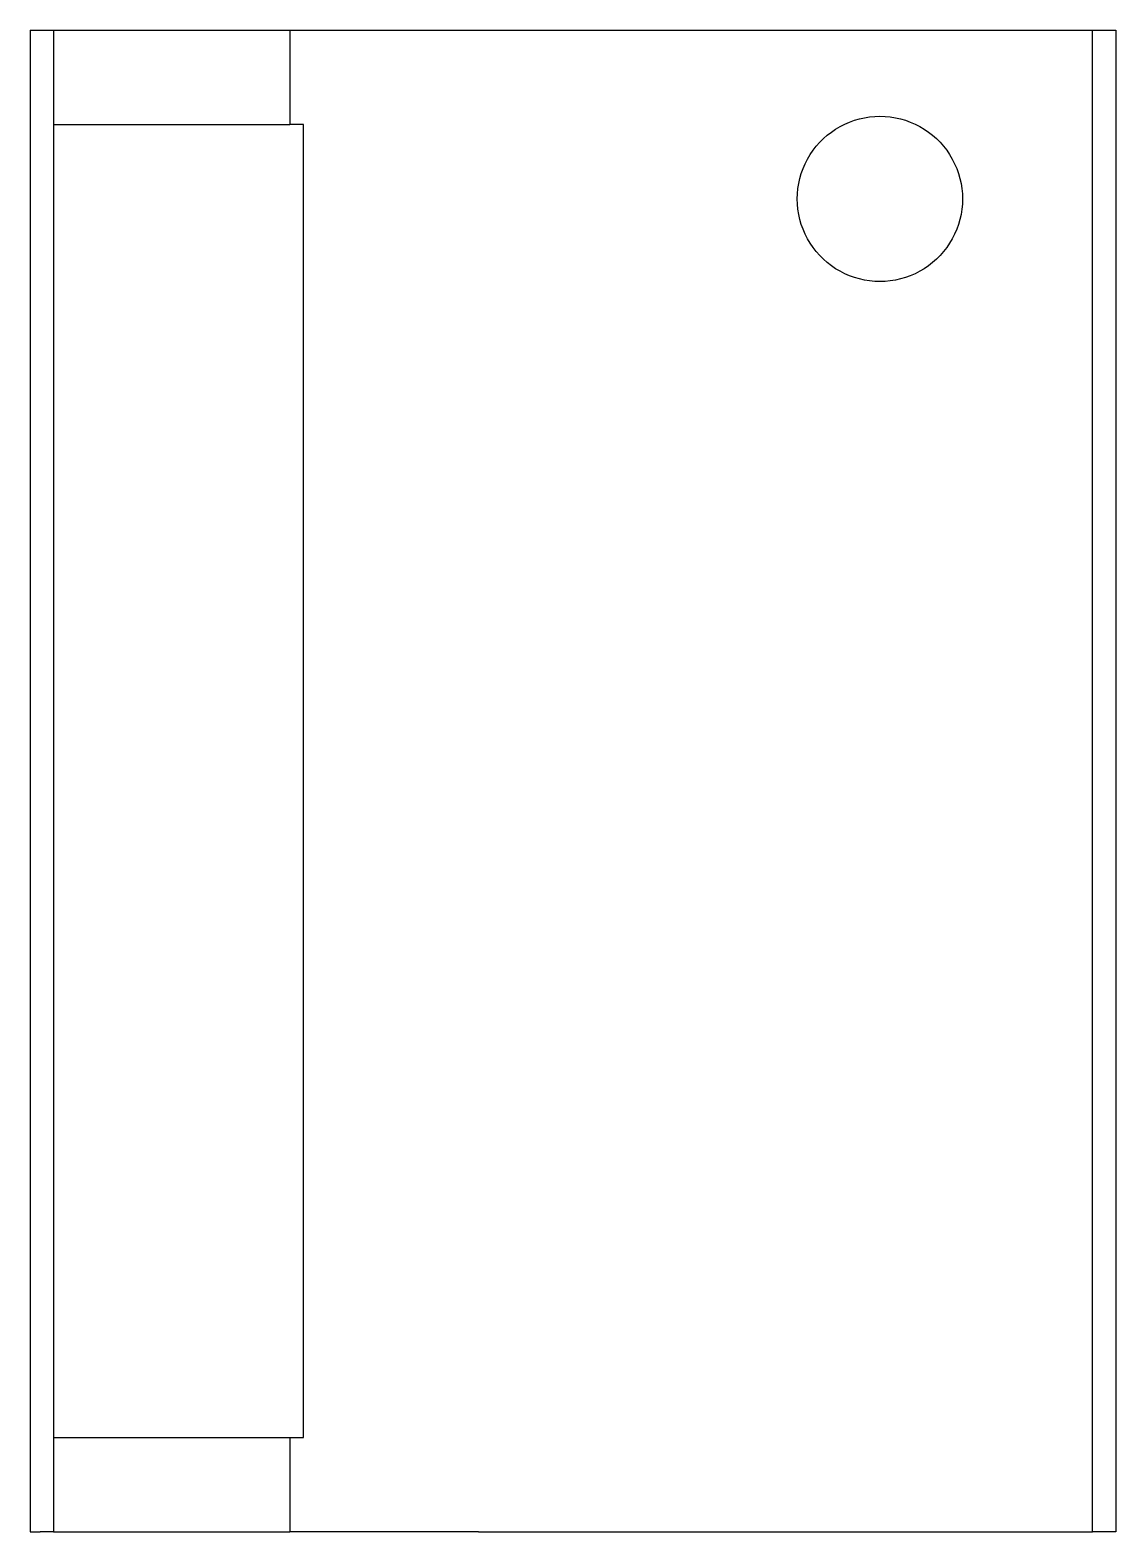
# Model space of a CAD drawing. Header units: metres. Extents: x -46 to 0, y 0 to 63.6.
import ezdxf

# ---------------------------------------------------------------- set-up
doc = ezdxf.new("R2010")
doc.units = ezdxf.units.M

msp = doc.modelspace()

# ---------------------------------------------------------------- linework, layer by layer
for points in [[(-46, 63.6), (-46, 62.328), (-46, 61.056), (-46, 59.784), (-46, 58.512), (-46, 57.24), (-46, 55.968), (-46, 54.696), (-46, 53.424), (-46, 52.152), (-46, 50.88), (-46, 49.608), (-46, 48.336), (-46, 47.064), (-46, 45.792), (-46, 44.52), (-46, 43.248), (-46, 41.976), (-46, 40.704), (-46, 39.432), (-46, 38.16), (-46, 36.888), (-46, 35.616), (-46, 34.344), (-46, 33.072), (-46, 31.8), (-46, 30.528), (-46, 29.256), (-46, 27.984), (-46, 26.712), (-46, 25.44), (-46, 24.168), (-46, 22.896), (-46, 21.624), (-46, 20.352), (-46, 19.08), (-46, 17.808), (-46, 16.536), (-46, 15.264), (-46, 13.992), (-46, 12.72), (-46, 11.448), (-46, 10.176), (-46, 8.904), (-46, 7.632), (-46, 6.36), (-46, 5.088), (-46, 3.816), (-46, 2.544), (-46, 1.272), (-46, 0)], [(-46, 63.6), (-45.999, 63.6), (-45.999, 63.6), (-45.998, 63.6), (-45.997, 63.6), (-45.995, 63.6), (-45.993, 63.6), (-45.991, 63.6), (-45.988, 63.6), (-45.985, 63.6), (-45.982, 63.6), (-45.979, 63.6), (-45.975, 63.6), (-45.97, 63.6), (-45.966, 63.6), (-45.961, 63.6), (-45.955, 63.6), (-45.95, 63.6), (-45.944, 63.6), (-45.937, 63.6), (-45.93, 63.6), (-45.923, 63.6), (-45.916, 63.6), (-45.908, 63.6), (-45.9, 63.6), (-45.892, 63.6), (-45.883, 63.6), (-45.873, 63.6), (-45.864, 63.6), (-45.854, 63.6), (-45.844, 63.6), (-45.834, 63.6), (-45.823, 63.6), (-45.812, 63.6), (-45.8, 63.6), (-45.788, 63.6), (-45.776, 63.6), (-45.764, 63.6), (-45.751, 63.6), (-45.738, 63.6), (-45.724, 63.6), (-45.71, 63.6), (-45.696, 63.6), (-45.682, 63.6), (-45.667, 63.6), (-45.652, 63.6), (-45.636, 63.6), (-45.621, 63.6), (-45.604, 63.6), (-45.588, 63.6), (-45.571, 63.6)], [(-45.571, 63.6), (-45.55, 63.6), (-45.528, 63.6), (-45.506, 63.6), (-45.485, 63.6), (-45.465, 63.6), (-45.444, 63.6), (-45.424, 63.6), (-45.405, 63.6), (-45.386, 63.6), (-45.368, 63.6), (-45.35, 63.6), (-45.332, 63.6), (-45.315, 63.6), (-45.298, 63.6), (-45.282, 63.6), (-45.267, 63.6), (-45.251, 63.6), (-45.236, 63.6), (-45.222, 63.6), (-45.208, 63.6), (-45.194, 63.6), (-45.181, 63.6), (-45.169, 63.6), (-45.156, 63.6), (-45.144, 63.6), (-45.133, 63.6), (-45.123, 63.6), (-45.112, 63.6), (-45.102, 63.6), (-45.093, 63.6), (-45.084, 63.6), (-45.075, 63.6), (-45.067, 63.6), (-45.06, 63.6), (-45.052, 63.6), (-45.046, 63.6), (-45.04, 63.6), (-45.034, 63.6), (-45.028, 63.6), (-45.024, 63.6), (-45.019, 63.6), (-45.015, 63.6), (-45.011, 63.6), (-45.009, 63.6), (-45.006, 63.6), (-45.004, 63.6), (-45.002, 63.6), (-45.002, 63.6), (-45.001, 63.6), (-45, 63.6)], [(-45, 63.6), (-45, 63.52), (-45, 63.44), (-45, 63.36), (-45, 63.28), (-45, 63.2), (-45, 63.12), (-45, 63.04), (-45, 62.96), (-45, 62.88), (-45, 62.8), (-45, 62.72), (-45, 62.64), (-45, 62.56), (-45, 62.48), (-45, 62.4), (-45, 62.32), (-45, 62.24), (-45, 62.16), (-45, 62.08), (-45, 62), (-45, 61.92), (-45, 61.84), (-45, 61.76), (-45, 61.68), (-45, 61.6), (-45, 61.52), (-45, 61.44), (-45, 61.36), (-45, 61.28), (-45, 61.2), (-45, 61.12), (-45, 61.04), (-45, 60.96), (-45, 60.88), (-45, 60.8), (-45, 60.72), (-45, 60.64), (-45, 60.56), (-45, 60.48), (-45, 60.4), (-45, 60.32), (-45, 60.24), (-45, 60.16), (-45, 60.08), (-45, 60), (-45, 59.92), (-45, 59.84), (-45, 59.76), (-45, 59.68), (-45, 59.6)], [(-45, 63.6), (-44.965, 63.6), (-44.93, 63.6), (-44.895, 63.6), (-44.83, 63.6), (-44.727, 63.6), (-44.623, 63.6), (-44.52, 63.6), (-44.362, 63.6), (-44.195, 63.6), (-44.028, 63.6), (-43.846, 63.6), (-43.624, 63.6), (-43.402, 63.6), (-43.181, 63.6), (-42.928, 63.6), (-42.662, 63.6), (-42.397, 63.6), (-42.127, 63.6), (-41.831, 63.6), (-41.535, 63.6), (-41.239, 63.6), (-40.935, 63.6), (-40.623, 63.6), (-40.312, 63.6), (-40, 63.6), (-39.688, 63.6), (-39.377, 63.6), (-39.065, 63.6), (-38.761, 63.6), (-38.465, 63.6), (-38.169, 63.6), (-37.873, 63.6), (-37.603, 63.6), (-37.338, 63.6), (-37.072, 63.6), (-36.819, 63.6), (-36.598, 63.6), (-36.376, 63.6), (-36.154, 63.6), (-35.972, 63.6), (-35.805, 63.6), (-35.638, 63.6), (-35.48, 63.6), (-35.377, 63.6), (-35.273, 63.6), (-35.17, 63.6), (-35.105, 63.6), (-35.07, 63.6), (-35.035, 63.6), (-35, 63.6)], [(-35, 63.6), (-35, 63.52), (-35, 63.44), (-35, 63.36), (-35, 63.28), (-35, 63.2), (-35, 63.12), (-35, 63.04), (-35, 62.96), (-35, 62.88), (-35, 62.8), (-35, 62.72), (-35, 62.64), (-35, 62.56), (-35, 62.48), (-35, 62.4), (-35, 62.32), (-35, 62.24), (-35, 62.16), (-35, 62.08), (-35, 62), (-35, 61.92), (-35, 61.84), (-35, 61.76), (-35, 61.68), (-35, 61.6), (-35, 61.52), (-35, 61.44), (-35, 61.36), (-35, 61.28), (-35, 61.2), (-35, 61.12), (-35, 61.04), (-35, 60.96), (-35, 60.88), (-35, 60.8), (-35, 60.72), (-35, 60.64), (-35, 60.56), (-35, 60.48), (-35, 60.4), (-35, 60.32), (-35, 60.24), (-35, 60.16), (-35, 60.08), (-35, 60), (-35, 59.92), (-35, 59.84), (-35, 59.76), (-35, 59.68), (-35, 59.6)], [(-35, 63.6), (-34.986, 63.6), (-34.972, 63.6), (-34.958, 63.6), (-34.932, 63.6), (-34.89, 63.6), (-34.848, 63.6), (-34.805, 63.6), (-34.74, 63.6), (-34.67, 63.6), (-34.601, 63.6), (-34.524, 63.6), (-34.427, 63.6), (-34.331, 63.6), (-34.235, 63.6), (-34.121, 63.6), (-33.999, 63.6), (-33.878, 63.6), (-33.753, 63.6), (-33.608, 63.6), (-33.462, 63.6), (-33.317, 63.6), (-33.159, 63.6), (-32.992, 63.6), (-32.824, 63.6), (-32.657, 63.6), (-32.47, 63.6), (-32.282, 63.6), (-32.095, 63.6), (-31.9, 63.6), (-31.695, 63.6), (-31.49, 63.6), (-31.286, 63.6), (-31.068, 63.6), (-30.848, 63.6), (-30.628, 63.6), (-30.405, 63.6), (-30.173, 63.6), (-29.941, 63.6), (-29.709, 63.6), (-29.47, 63.6), (-29.228, 63.6), (-28.987, 63.6), (-28.745, 63.6), (-28.497, 63.6), (-28.249, 63.6), (-28.002, 63.6), (-27.752, 63.6), (-27.502, 63.6), (-27.251, 63.6), (-27, 63.6)], [(-27, 63.6), (-26.48, 63.6), (-25.96, 63.6), (-25.44, 63.6), (-24.92, 63.6), (-24.4, 63.6), (-23.88, 63.6), (-23.36, 63.6), (-22.84, 63.6), (-22.32, 63.6), (-21.8, 63.6), (-21.28, 63.6), (-20.76, 63.6), (-20.24, 63.6), (-19.72, 63.6), (-19.2, 63.6), (-18.68, 63.6), (-18.16, 63.6), (-17.64, 63.6), (-17.12, 63.6), (-16.6, 63.6), (-16.08, 63.6), (-15.56, 63.6), (-15.04, 63.6), (-14.52, 63.6), (-14, 63.6), (-13.48, 63.6), (-12.96, 63.6), (-12.44, 63.6), (-11.92, 63.6), (-11.4, 63.6), (-10.88, 63.6), (-10.36, 63.6), (-9.84, 63.6), (-9.32, 63.6), (-8.8, 63.6), (-8.28, 63.6), (-7.76, 63.6), (-7.24, 63.6), (-6.72, 63.6), (-6.2, 63.6), (-5.68, 63.6), (-5.16, 63.6), (-4.64, 63.6), (-4.12, 63.6), (-3.6, 63.6), (-3.08, 63.6), (-2.56, 63.6), (-2.04, 63.6), (-1.52, 63.6), (-1, 63.6)], [(-1, 0), (-1, 1.272), (-1, 2.544), (-1, 3.816), (-1, 5.088), (-1, 6.36), (-1, 7.632), (-1, 8.904), (-1, 10.176), (-1, 11.448), (-1, 12.72), (-1, 13.992), (-1, 15.264), (-1, 16.536), (-1, 17.808), (-1, 19.08), (-1, 20.352), (-1, 21.624), (-1, 22.896), (-1, 24.168), (-1, 25.44), (-1, 26.712), (-1, 27.984), (-1, 29.256), (-1, 30.528), (-1, 31.8), (-1, 33.072), (-1, 34.344), (-1, 35.616), (-1, 36.888), (-1, 38.16), (-1, 39.432), (-1, 40.704), (-1, 41.976), (-1, 43.248), (-1, 44.52), (-1, 45.792), (-1, 47.064), (-1, 48.336), (-1, 49.608), (-1, 50.88), (-1, 52.152), (-1, 53.424), (-1, 54.696), (-1, 55.968), (-1, 57.24), (-1, 58.512), (-1, 59.784), (-1, 61.056), (-1, 62.328), (-1, 63.6)], [(-1, 63.6), (-0.98, 63.6), (-0.96, 63.6), (-0.94, 63.6), (-0.92, 63.6), (-0.9, 63.6), (-0.88, 63.6), (-0.86, 63.6), (-0.84, 63.6), (-0.82, 63.6), (-0.8, 63.6), (-0.78, 63.6), (-0.76, 63.6), (-0.74, 63.6), (-0.72, 63.6), (-0.7, 63.6), (-0.68, 63.6), (-0.66, 63.6), (-0.64, 63.6), (-0.62, 63.6), (-0.6, 63.6), (-0.58, 63.6), (-0.56, 63.6), (-0.54, 63.6), (-0.52, 63.6), (-0.5, 63.6), (-0.48, 63.6), (-0.46, 63.6), (-0.44, 63.6), (-0.42, 63.6), (-0.4, 63.6), (-0.38, 63.6), (-0.36, 63.6), (-0.34, 63.6), (-0.32, 63.6), (-0.3, 63.6), (-0.28, 63.6), (-0.26, 63.6), (-0.24, 63.6), (-0.22, 63.6), (-0.2, 63.6), (-0.18, 63.6), (-0.16, 63.6), (-0.14, 63.6), (-0.12, 63.6), (-0.1, 63.6), (-0.08, 63.6), (-0.06, 63.6), (-0.04, 63.6), (-0.02, 63.6), (0, 63.6)], [(0, 63.6), (0, 62.328), (0, 61.056), (0, 59.784), (0, 58.512), (0, 57.24), (0, 55.968), (0, 54.696), (0, 53.424), (0, 52.152), (0, 50.88), (0, 49.608), (0, 48.336), (0, 47.064), (0, 45.792), (0, 44.52), (0, 43.248), (0, 41.976), (0, 40.704), (0, 39.432), (0, 38.16), (0, 36.888), (0, 35.616), (0, 34.344), (0, 33.072), (0, 31.8), (0, 30.528), (0, 29.256), (0, 27.984), (0, 26.712), (0, 25.44), (0, 24.168), (0, 22.896), (0, 21.624), (0, 20.352), (0, 19.08), (0, 17.808), (0, 16.536), (0, 15.264), (0, 13.992), (0, 12.72), (0, 11.448), (0, 10.176), (0, 8.904), (0, 7.632), (0, 6.36), (0, 5.088), (0, 3.816), (0, 2.544), (0, 1.272), (0, 0)], [(-13.5, 56.45), (-13.493, 56.67), (-13.472, 56.889), (-13.438, 57.106), (-13.39, 57.32), (-13.329, 57.532), (-13.254, 57.738), (-13.167, 57.94), (-13.067, 58.136), (-12.955, 58.325), (-12.832, 58.507), (-12.697, 58.681), (-12.551, 58.846), (-12.396, 59.001), (-12.231, 59.147), (-12.057, 59.282), (-11.875, 59.405), (-11.686, 59.517), (-11.49, 59.617), (-11.288, 59.704), (-11.082, 59.779), (-10.87, 59.84), (-10.656, 59.888), (-10.439, 59.922), (-10.22, 59.943), (-10, 59.95), (-9.78, 59.943), (-9.561, 59.922), (-9.344, 59.888), (-9.13, 59.84), (-8.918, 59.779), (-8.712, 59.704), (-8.51, 59.617), (-8.314, 59.517), (-8.125, 59.405), (-7.943, 59.282), (-7.769, 59.147), (-7.604, 59.001), (-7.449, 58.846), (-7.303, 58.681), (-7.168, 58.507), (-7.045, 58.325), (-6.933, 58.136), (-6.833, 57.94), (-6.746, 57.738), (-6.671, 57.532), (-6.61, 57.32), (-6.562, 57.106), (-6.528, 56.889), (-6.507, 56.67), (-6.5, 56.45)], [(-45, 59.6), (-45, 58.488), (-45, 57.376), (-45, 56.264), (-45, 55.152), (-45, 54.04), (-45, 52.928), (-45, 51.816), (-45, 50.704), (-45, 49.592), (-45, 48.48), (-45, 47.368), (-45, 46.256), (-45, 45.144), (-45, 44.032), (-45, 42.92), (-45, 41.808), (-45, 40.696), (-45, 39.584), (-45, 38.472), (-45, 37.36), (-45, 36.248), (-45, 35.136), (-45, 34.024), (-45, 32.912), (-45, 31.8), (-45, 30.688), (-45, 29.576), (-45, 28.464), (-45, 27.352), (-45, 26.24), (-45, 25.128), (-45, 24.016), (-45, 22.904), (-45, 21.792), (-45, 20.68), (-45, 19.568), (-45, 18.456), (-45, 17.344), (-45, 16.232), (-45, 15.12), (-45, 14.008), (-45, 12.896), (-45, 11.784), (-45, 10.672), (-45, 9.56), (-45, 8.448), (-45, 7.336), (-45, 6.224), (-45, 5.112), (-45, 4)], [(-45, 59.6), (-44.965, 59.6), (-44.93, 59.6), (-44.895, 59.6), (-44.83, 59.6), (-44.727, 59.6), (-44.623, 59.6), (-44.52, 59.6), (-44.362, 59.6), (-44.195, 59.6), (-44.028, 59.6), (-43.846, 59.6), (-43.624, 59.6), (-43.402, 59.6), (-43.181, 59.6), (-42.928, 59.6), (-42.662, 59.6), (-42.397, 59.6), (-42.127, 59.6), (-41.831, 59.6), (-41.535, 59.6), (-41.239, 59.6), (-40.935, 59.6), (-40.623, 59.6), (-40.312, 59.6), (-40, 59.6), (-39.688, 59.6), (-39.377, 59.6), (-39.065, 59.6), (-38.761, 59.6), (-38.465, 59.6), (-38.169, 59.6), (-37.873, 59.6), (-37.603, 59.6), (-37.338, 59.6), (-37.072, 59.6), (-36.819, 59.6), (-36.598, 59.6), (-36.376, 59.6), (-36.154, 59.6), (-35.972, 59.6), (-35.805, 59.6), (-35.638, 59.6), (-35.48, 59.6), (-35.377, 59.6), (-35.273, 59.6), (-35.17, 59.6), (-35.105, 59.6), (-35.07, 59.6), (-35.035, 59.6), (-35, 59.6)], [(-34.416, 59.6), (-34.438, 59.6), (-34.461, 59.6), (-34.483, 59.6), (-34.505, 59.6), (-34.525, 59.6), (-34.546, 59.6), (-34.567, 59.6), (-34.586, 59.6), (-34.605, 59.6), (-34.624, 59.6), (-34.643, 59.6), (-34.66, 59.6), (-34.678, 59.6), (-34.695, 59.6), (-34.712, 59.6), (-34.728, 59.6), (-34.743, 59.6), (-34.759, 59.6), (-34.773, 59.6), (-34.787, 59.6), (-34.802, 59.6), (-34.815, 59.6), (-34.828, 59.6), (-34.84, 59.6), (-34.853, 59.6), (-34.864, 59.6), (-34.875, 59.6), (-34.885, 59.6), (-34.896, 59.6), (-34.905, 59.6), (-34.914, 59.6), (-34.923, 59.6), (-34.931, 59.6), (-34.939, 59.6), (-34.946, 59.6), (-34.953, 59.6), (-34.959, 59.6), (-34.965, 59.6), (-34.971, 59.6), (-34.976, 59.6), (-34.98, 59.6), (-34.984, 59.6), (-34.988, 59.6), (-34.991, 59.6), (-34.993, 59.6), (-34.996, 59.6), (-34.997, 59.6), (-34.998, 59.6), (-34.999, 59.6), (-35, 59.6)], [(-34.416, 4), (-34.416, 5.112), (-34.416, 6.224), (-34.416, 7.336), (-34.416, 8.448), (-34.416, 9.56), (-34.416, 10.672), (-34.416, 11.784), (-34.416, 12.896), (-34.416, 14.008), (-34.416, 15.12), (-34.416, 16.232), (-34.416, 17.344), (-34.416, 18.456), (-34.416, 19.568), (-34.416, 20.68), (-34.416, 21.792), (-34.416, 22.904), (-34.416, 24.016), (-34.416, 25.128), (-34.416, 26.24), (-34.416, 27.352), (-34.416, 28.464), (-34.416, 29.576), (-34.416, 30.688), (-34.416, 31.8), (-34.416, 32.912), (-34.416, 34.024), (-34.416, 35.136), (-34.416, 36.248), (-34.416, 37.36), (-34.416, 38.472), (-34.416, 39.584), (-34.416, 40.696), (-34.416, 41.808), (-34.416, 42.92), (-34.416, 44.032), (-34.416, 45.144), (-34.416, 46.256), (-34.416, 47.368), (-34.416, 48.48), (-34.416, 49.592), (-34.416, 50.704), (-34.416, 51.816), (-34.416, 52.928), (-34.416, 54.04), (-34.416, 55.152), (-34.416, 56.264), (-34.416, 57.376), (-34.416, 58.488), (-34.416, 59.6)], [(-6.5, 56.45), (-6.507, 56.23), (-6.528, 56.011), (-6.562, 55.794), (-6.61, 55.58), (-6.671, 55.368), (-6.746, 55.162), (-6.833, 54.96), (-6.933, 54.764), (-7.045, 54.575), (-7.168, 54.393), (-7.303, 54.219), (-7.449, 54.054), (-7.604, 53.899), (-7.769, 53.753), (-7.943, 53.618), (-8.125, 53.495), (-8.314, 53.383), (-8.51, 53.283), (-8.712, 53.196), (-8.918, 53.121), (-9.13, 53.06), (-9.344, 53.012), (-9.561, 52.978), (-9.78, 52.957), (-10, 52.95), (-10.22, 52.957), (-10.439, 52.978), (-10.656, 53.012), (-10.87, 53.06), (-11.082, 53.121), (-11.288, 53.196), (-11.49, 53.283), (-11.686, 53.383), (-11.875, 53.495), (-12.057, 53.618), (-12.231, 53.753), (-12.396, 53.899), (-12.551, 54.054), (-12.697, 54.219), (-12.832, 54.393), (-12.955, 54.575), (-13.067, 54.764), (-13.167, 54.96), (-13.254, 55.162), (-13.329, 55.368), (-13.39, 55.58), (-13.438, 55.794), (-13.472, 56.011), (-13.493, 56.23), (-13.5, 56.45)], [(-45, 4), (-45, 3.92), (-45, 3.84), (-45, 3.76), (-45, 3.68), (-45, 3.6), (-45, 3.52), (-45, 3.44), (-45, 3.36), (-45, 3.28), (-45, 3.2), (-45, 3.12), (-45, 3.04), (-45, 2.96), (-45, 2.88), (-45, 2.8), (-45, 2.72), (-45, 2.64), (-45, 2.56), (-45, 2.48), (-45, 2.4), (-45, 2.32), (-45, 2.24), (-45, 2.16), (-45, 2.08), (-45, 2), (-45, 1.92), (-45, 1.84), (-45, 1.76), (-45, 1.68), (-45, 1.6), (-45, 1.52), (-45, 1.44), (-45, 1.36), (-45, 1.28), (-45, 1.2), (-45, 1.12), (-45, 1.04), (-45, 0.96), (-45, 0.88), (-45, 0.8), (-45, 0.72), (-45, 0.64), (-45, 0.56), (-45, 0.48), (-45, 0.4), (-45, 0.32), (-45, 0.24), (-45, 0.16), (-45, 0.08), (-45, 0)], [(-45, 4), (-44.965, 4), (-44.93, 4), (-44.895, 4), (-44.83, 4), (-44.727, 4), (-44.623, 4), (-44.52, 4), (-44.362, 4), (-44.195, 4), (-44.028, 4), (-43.846, 4), (-43.624, 4), (-43.402, 4), (-43.181, 4), (-42.928, 4), (-42.662, 4), (-42.397, 4), (-42.127, 4), (-41.831, 4), (-41.535, 4), (-41.239, 4), (-40.935, 4), (-40.623, 4), (-40.312, 4), (-40, 4), (-39.688, 4), (-39.377, 4), (-39.065, 4), (-38.761, 4), (-38.465, 4), (-38.169, 4), (-37.873, 4), (-37.603, 4), (-37.338, 4), (-37.072, 4), (-36.819, 4), (-36.598, 4), (-36.376, 4), (-36.154, 4), (-35.972, 4), (-35.805, 4), (-35.638, 4), (-35.48, 4), (-35.377, 4), (-35.273, 4), (-35.17, 4), (-35.105, 4), (-35.07, 4), (-35.035, 4), (-35, 4)], [(-35, 4), (-35, 3.92), (-35, 3.84), (-35, 3.76), (-35, 3.68), (-35, 3.6), (-35, 3.52), (-35, 3.44), (-35, 3.36), (-35, 3.28), (-35, 3.2), (-35, 3.12), (-35, 3.04), (-35, 2.96), (-35, 2.88), (-35, 2.8), (-35, 2.72), (-35, 2.64), (-35, 2.56), (-35, 2.48), (-35, 2.4), (-35, 2.32), (-35, 2.24), (-35, 2.16), (-35, 2.08), (-35, 2), (-35, 1.92), (-35, 1.84), (-35, 1.76), (-35, 1.68), (-35, 1.6), (-35, 1.52), (-35, 1.44), (-35, 1.36), (-35, 1.28), (-35, 1.2), (-35, 1.12), (-35, 1.04), (-35, 0.96), (-35, 0.88), (-35, 0.8), (-35, 0.72), (-35, 0.64), (-35, 0.56), (-35, 0.48), (-35, 0.4), (-35, 0.32), (-35, 0.24), (-35, 0.16), (-35, 0.08), (-35, 0)], [(-35, 4), (-34.999, 4), (-34.998, 4), (-34.997, 4), (-34.996, 4), (-34.993, 4), (-34.991, 4), (-34.988, 4), (-34.984, 4), (-34.98, 4), (-34.976, 4), (-34.971, 4), (-34.965, 4), (-34.959, 4), (-34.953, 4), (-34.946, 4), (-34.939, 4), (-34.931, 4), (-34.923, 4), (-34.914, 4), (-34.905, 4), (-34.896, 4), (-34.885, 4), (-34.875, 4), (-34.864, 4), (-34.853, 4), (-34.84, 4), (-34.828, 4), (-34.815, 4), (-34.802, 4), (-34.787, 4), (-34.773, 4), (-34.759, 4), (-34.743, 4), (-34.728, 4), (-34.712, 4), (-34.695, 4), (-34.678, 4), (-34.66, 4), (-34.643, 4), (-34.624, 4), (-34.605, 4), (-34.586, 4), (-34.567, 4), (-34.546, 4), (-34.525, 4), (-34.505, 4), (-34.483, 4), (-34.461, 4), (-34.438, 4), (-34.416, 4)], [(-46, 0), (-45.999, 0), (-45.999, 0), (-45.998, 0), (-45.997, 0), (-45.995, 0), (-45.993, 0), (-45.991, 0), (-45.988, 0), (-45.985, 0), (-45.982, 0), (-45.979, 0), (-45.975, 0), (-45.97, 0), (-45.966, 0), (-45.961, 0), (-45.955, 0), (-45.95, 0), (-45.944, 0), (-45.937, 0), (-45.93, 0), (-45.923, 0), (-45.916, 0), (-45.908, 0), (-45.9, 0), (-45.892, 0), (-45.883, 0), (-45.873, 0), (-45.864, 0), (-45.854, 0), (-45.844, 0), (-45.834, 0), (-45.823, 0), (-45.812, 0), (-45.8, 0), (-45.788, 0), (-45.776, 0), (-45.764, 0), (-45.751, 0), (-45.738, 0), (-45.724, 0), (-45.71, 0), (-45.696, 0), (-45.682, 0), (-45.667, 0), (-45.652, 0), (-45.636, 0), (-45.621, 0), (-45.604, 0), (-45.588, 0), (-45.571, 0)], [(-45, 0), (-45.001, 0), (-45.002, 0), (-45.002, 0), (-45.004, 0), (-45.006, 0), (-45.009, 0), (-45.011, 0), (-45.015, 0), (-45.019, 0), (-45.024, 0), (-45.028, 0), (-45.034, 0), (-45.04, 0), (-45.046, 0), (-45.052, 0), (-45.06, 0), (-45.067, 0), (-45.075, 0), (-45.084, 0), (-45.093, 0), (-45.102, 0), (-45.112, 0), (-45.123, 0), (-45.133, 0), (-45.144, 0), (-45.156, 0), (-45.169, 0), (-45.181, 0), (-45.194, 0), (-45.208, 0), (-45.222, 0), (-45.236, 0), (-45.251, 0), (-45.267, 0), (-45.282, 0), (-45.298, 0), (-45.315, 0), (-45.332, 0), (-45.35, 0), (-45.368, 0), (-45.386, 0), (-45.405, 0), (-45.424, 0), (-45.444, 0), (-45.465, 0), (-45.485, 0), (-45.506, 0), (-45.528, 0), (-45.55, 0), (-45.571, 0)], [(-45, 0), (-44.965, 0), (-44.93, 0), (-44.895, 0), (-44.83, 0), (-44.727, 0), (-44.623, 0), (-44.52, 0), (-44.362, 0), (-44.195, 0), (-44.028, 0), (-43.846, 0), (-43.624, 0), (-43.402, 0), (-43.181, 0), (-42.928, 0), (-42.662, 0), (-42.397, 0), (-42.127, 0), (-41.831, 0), (-41.535, 0), (-41.239, 0), (-40.935, 0), (-40.623, 0), (-40.312, 0), (-40, 0), (-39.688, 0), (-39.377, 0), (-39.065, 0), (-38.761, 0), (-38.465, 0), (-38.169, 0), (-37.873, 0), (-37.603, 0), (-37.338, 0), (-37.072, 0), (-36.819, 0), (-36.598, 0), (-36.376, 0), (-36.154, 0), (-35.972, 0), (-35.805, 0), (-35.638, 0), (-35.48, 0), (-35.377, 0), (-35.273, 0), (-35.17, 0), (-35.105, 0), (-35.07, 0), (-35.035, 0), (-35, 0)], [(-27, 0), (-27.251, 0), (-27.502, 0), (-27.752, 0), (-28.002, 0), (-28.249, 0), (-28.497, 0), (-28.745, 0), (-28.987, 0), (-29.228, 0), (-29.47, 0), (-29.709, 0), (-29.941, 0), (-30.173, 0), (-30.405, 0), (-30.628, 0), (-30.848, 0), (-31.068, 0), (-31.286, 0), (-31.49, 0), (-31.695, 0), (-31.9, 0), (-32.095, 0), (-32.282, 0), (-32.47, 0), (-32.657, 0), (-32.824, 0), (-32.992, 0), (-33.159, 0), (-33.317, 0), (-33.462, 0), (-33.608, 0), (-33.753, 0), (-33.878, 0), (-33.999, 0), (-34.121, 0), (-34.235, 0), (-34.331, 0), (-34.427, 0), (-34.524, 0), (-34.601, 0), (-34.67, 0), (-34.74, 0), (-34.805, 0), (-34.848, 0), (-34.89, 0), (-34.932, 0), (-34.958, 0), (-34.972, 0), (-34.986, 0), (-35, 0)], [(-27, 0), (-26.48, 0), (-25.96, 0), (-25.44, 0), (-24.92, 0), (-24.4, 0), (-23.88, 0), (-23.36, 0), (-22.84, 0), (-22.32, 0), (-21.8, 0), (-21.28, 0), (-20.76, 0), (-20.24, 0), (-19.72, 0), (-19.2, 0), (-18.68, 0), (-18.16, 0), (-17.64, 0), (-17.12, 0), (-16.6, 0), (-16.08, 0), (-15.56, 0), (-15.04, 0), (-14.52, 0), (-14, 0), (-13.48, 0), (-12.96, 0), (-12.44, 0), (-11.92, 0), (-11.4, 0), (-10.88, 0), (-10.36, 0), (-9.84, 0), (-9.32, 0), (-8.8, 0), (-8.28, 0), (-7.76, 0), (-7.24, 0), (-6.72, 0), (-6.2, 0), (-5.68, 0), (-5.16, 0), (-4.64, 0), (-4.12, 0), (-3.6, 0), (-3.08, 0), (-2.56, 0), (-2.04, 0), (-1.52, 0), (-1, 0)], [(0, 0), (-0.02, 0), (-0.04, 0), (-0.06, 0), (-0.08, 0), (-0.1, 0), (-0.12, 0), (-0.14, 0), (-0.16, 0), (-0.18, 0), (-0.2, 0), (-0.22, 0), (-0.24, 0), (-0.26, 0), (-0.28, 0), (-0.3, 0), (-0.32, 0), (-0.34, 0), (-0.36, 0), (-0.38, 0), (-0.4, 0), (-0.42, 0), (-0.44, 0), (-0.46, 0), (-0.48, 0), (-0.5, 0), (-0.52, 0), (-0.54, 0), (-0.56, 0), (-0.58, 0), (-0.6, 0), (-0.62, 0), (-0.64, 0), (-0.66, 0), (-0.68, 0), (-0.7, 0), (-0.72, 0), (-0.74, 0), (-0.76, 0), (-0.78, 0), (-0.8, 0), (-0.82, 0), (-0.84, 0), (-0.86, 0), (-0.88, 0), (-0.9, 0), (-0.92, 0), (-0.94, 0), (-0.96, 0), (-0.98, 0), (-1, 0)]]:
    msp.add_lwpolyline(points)

doc.saveas('drawing.dxf')
